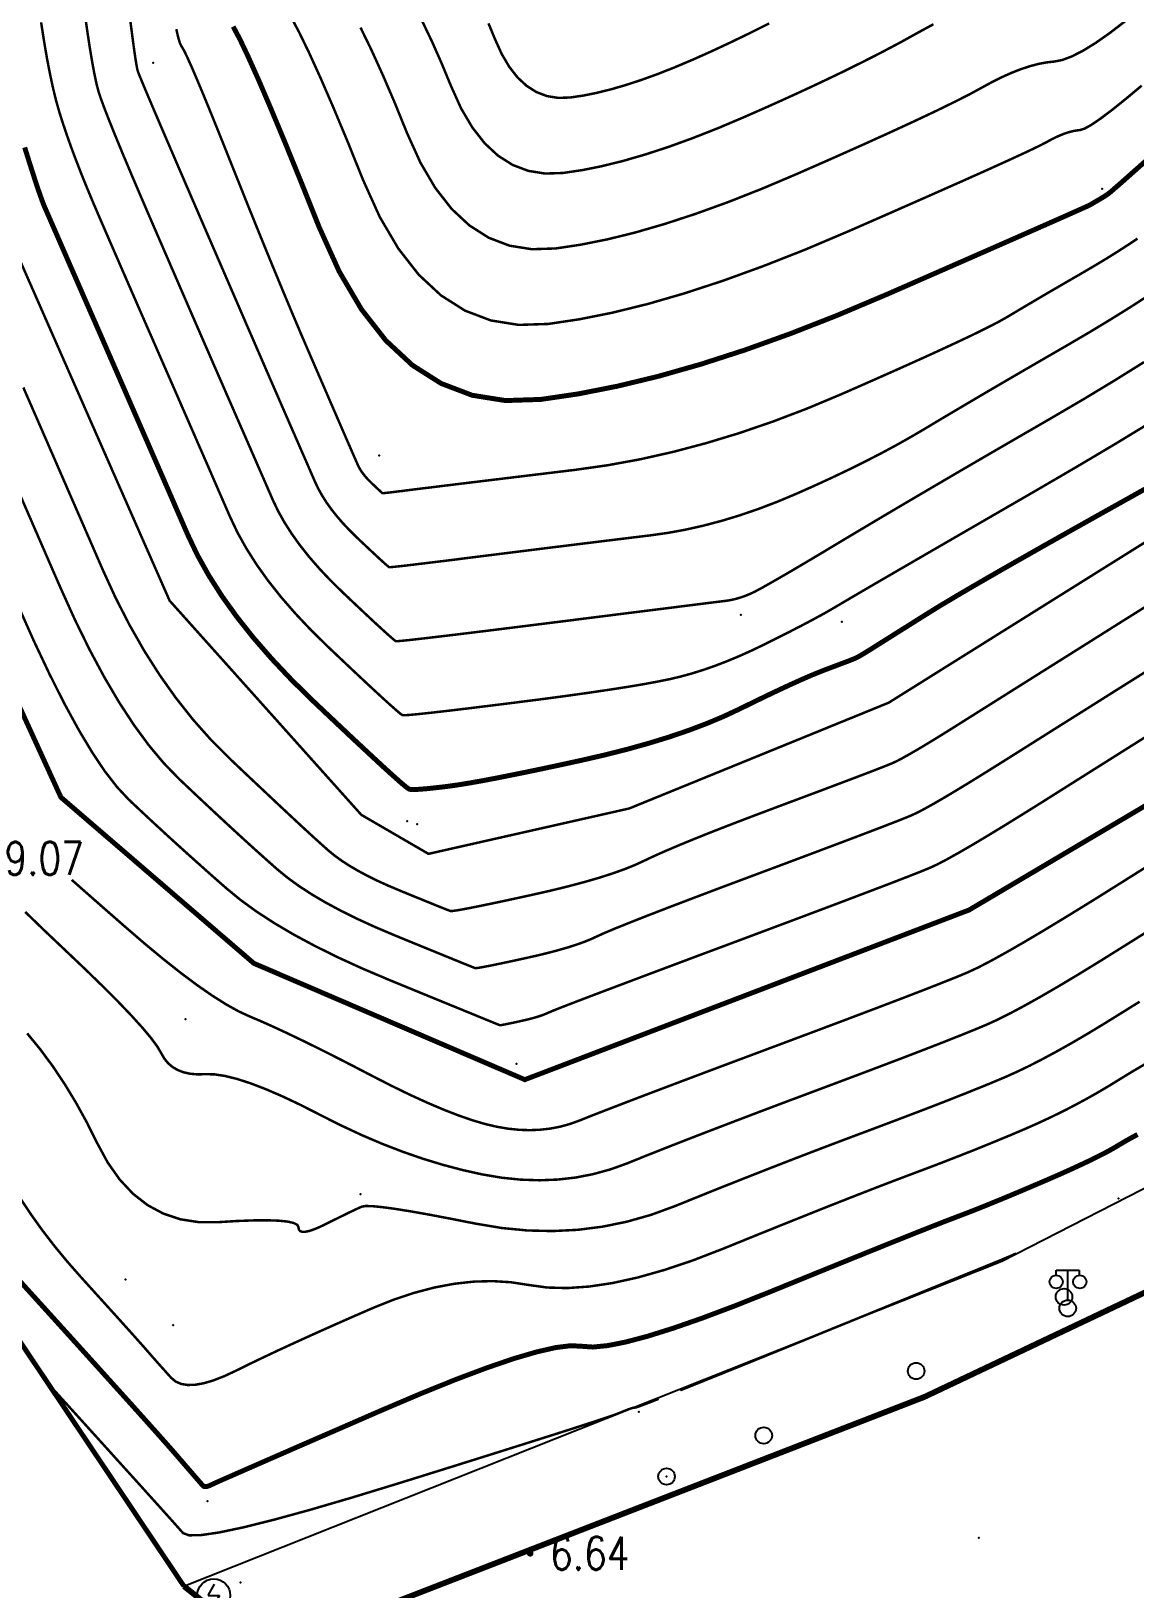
# Model space of a CAD drawing. Extents: x 940 to 2162, y 608 to 1562.
# Drawn here: x 983.81 to 1017.16, y 1127.71 to 1174.76 of the extents above; entities that cross this region are included whole.
import ezdxf
from ezdxf.enums import TextEntityAlignment as Align

# ---------------------------------------------------------------- set-up
doc = ezdxf.new("R2010")
doc.units = 0
doc.header["$LTSCALE"] = 0.5
doc.header["$PDSIZE"] = 0.2
doc.linetypes.add('X3', pattern=[5, 4, -1])
doc.layers.get('0').update_dxf_attribs({"linetype": 'CONTINUOUS'})
for name, color, linetype in [('DGX', 2, 'CONTINUOUS'), ('DLDW', 11, 'CONTINUOUS'), ('DLSS', 4, 'CONTINUOUS'), ('GCD', 1, 'CONTINUOUS'), ('GXYZ', 2, 'CONTINUOUS'), ('ZBTZ', 3, 'CONTINUOUS'), ('ZDH', 1, 'CONTINUOUS')]:
    doc.layers.add(name, color=color, linetype=linetype)
doc.styles.add('HZ', font='rs.shx', dxfattribs={"width": 0.8, "bigfont": 'hztxt.shx'})
doc.linetypes.add('1161', pattern='A,0,[149,AAA.SHX,S=0.15,R=0,X=0,Y=0],-1.6', length=1.6)

# ---------------------------------------------------------------- blocks, each defined once
blk = doc.blocks.new('gc097')
for p, q in [((-0.7, 2.001), (-0.7, 2.301)), ((-0.7, 2.301), (0.7, 2.299)), ((0, 0.5), (0, 2.3)), ((0.7, 2.299), (0.7, 1.999))]:
    blk.add_line(p, q)
for centre, radius in [((-0.7, 1.601), 0.4), ((0.727, 1.6), 0.4), ((0, 0), 0.5)]:
    blk.add_circle(centre, radius)
blk = doc.blocks.new('gc050')
for p, q in [((-0.346, 0), (0.054, 0.692)), ((-0.346, 0), (0.346, 0)), ((0.346, 0), (-0.055, -0.692))]:
    blk.add_line(p, q)
blk.add_circle((0, 0), 1)
blk = doc.blocks.new('GC200')
at = {"linetype": 'Continuous', "const_width": 0.2, "flags": 128}
blk.add_lwpolyline([(-0.1, 0, 1), (0.1, 0, 1)], format="xyb", close=True, dxfattribs=at)
blk = doc.blocks.new('gc170')
at = {"linetype": 'Continuous'}
blk.add_circle((0, 0), 0.5, dxfattribs=at)

msp = doc.modelspace()

# ---------------------------------------------------------------- linework, layer by layer
at = {"layer": 'DGX', "color": 3, "linetype": 'Continuous', "const_width": 0.15, "flags": 128}
for points, elevation in [([(1179.303, 1282.966), (1174.308, 1266.505), (1174.668, 1251.566), (1173.267, 1237.42), (1166.784, 1217.665), (1159.312, 1210.93), (1129.485, 1204.976), (1074.924, 1182.976), (1049.55, 1170.339), (1012.154, 1148.215), (998.728, 1143.09), (990.538, 1146.604), (984.707, 1151.62), (979.338, 1163.371), (975.102, 1177.82)], 10), ([(989.913, 1174.902), (990.115, 1174.522), (990.373, 1173.979), (990.688, 1173.275), (991.059, 1172.409), (991.488, 1171.381), (991.973, 1170.19), (992.514, 1168.838), (993.118, 1167.503), (993.788, 1166.364), (994.526, 1165.42), (995.33, 1164.672), (996.2, 1164.12), (997.138, 1163.764), (998.142, 1163.604), (999.214, 1163.639), (1000.344, 1163.806), (1001.524, 1164.038), (1002.755, 1164.335), (1004.037, 1164.699), (1005.369, 1165.128), (1006.751, 1165.624), (1008.184, 1166.185), (1009.668, 1166.812), (1011.084, 1167.431), (1012.315, 1167.97), (1013.36, 1168.429), (1014.22, 1168.807), (1014.896, 1169.105), (1015.385, 1169.322), (1015.69, 1169.459), (1015.809, 1169.515), (1015.837, 1169.532), (1015.868, 1169.55), (1015.9, 1169.569), (1015.936, 1169.59), (1015.973, 1169.612), (1016.013, 1169.635), (1016.055, 1169.659), (1016.1, 1169.685), (1016.145, 1169.712), (1016.188, 1169.738), (1016.229, 1169.763), (1016.268, 1169.788), (1016.306, 1169.813), (1016.341, 1169.838), (1016.374, 1169.862), (1016.406, 1169.886), (1016.477, 1169.946), (1016.632, 1170.081), (1016.87, 1170.291), (1017.191, 1170.575), (1017.595, 1170.933)], 15), ([(1017.911, 1161.179), (1017.092, 1160.72), (1016.15, 1160.194), (1015.191, 1159.656), (1014.318, 1159.164), (1013.531, 1158.717), (1012.83, 1158.316), (1012.216, 1157.961), (1011.687, 1157.65), (1011.245, 1157.386), (1010.89, 1157.166), (1010.59, 1156.978), (1010.317, 1156.806), (1010.07, 1156.651), (1009.849, 1156.512), (1009.654, 1156.389), (1009.486, 1156.284), (1009.344, 1156.194), (1009.228, 1156.121), (1009.13, 1156.06), (1009.041, 1156.005), (1008.962, 1155.957), (1008.892, 1155.915), (1008.832, 1155.88), (1008.781, 1155.852), (1008.739, 1155.83), (1008.707, 1155.815), (1008.669, 1155.8), (1008.61, 1155.776), (1008.53, 1155.745), (1008.429, 1155.707), (1008.307, 1155.661), (1008.164, 1155.607), (1008, 1155.545), (1007.815, 1155.476), (1007.603, 1155.393), (1007.358, 1155.292), (1007.081, 1155.171), (1006.771, 1155.031), (1006.429, 1154.873), (1006.054, 1154.695), (1005.647, 1154.498), (1005.206, 1154.282), (1004.732, 1154.06), (1004.223, 1153.847), (1003.677, 1153.641), (1003.097, 1153.443), (1002.481, 1153.254), (1001.829, 1153.072), (1001.142, 1152.898), (1000.419, 1152.732), (999.709, 1152.578), (999.058, 1152.44), (998.468, 1152.319), (997.938, 1152.213), (997.467, 1152.124), (997.057, 1152.051), (996.706, 1151.994), (996.416, 1151.953), (996.169, 1151.923), (995.951, 1151.899), (995.761, 1151.879), (995.599, 1151.866), (995.465, 1151.857), (995.36, 1151.855), (995.283, 1151.857), (995.233, 1151.865), (995.158, 1151.916), (995, 1152.047), (994.762, 1152.258), (994.441, 1152.549), (994.04, 1152.92), (993.556, 1153.371), (992.992, 1153.902), (992.346, 1154.513), (991.685, 1155.161), (991.077, 1155.805), (990.522, 1156.443), (990.02, 1157.076), (989.57, 1157.703), (989.174, 1158.326), (988.829, 1158.943), (988.538, 1159.556), (988.265, 1160.182), (987.978, 1160.843), (987.675, 1161.537), (987.357, 1162.266), (987.024, 1163.029), (986.676, 1163.825), (986.313, 1164.656), (985.935, 1165.521), (985.57, 1166.354), (985.248, 1167.089), (984.969, 1167.727), (984.733, 1168.268), (984.539, 1168.712), (984.388, 1169.058), (984.279, 1169.306), (984.213, 1169.458), (984.163, 1169.582), (984.101, 1169.751), (984.027, 1169.963), (983.941, 1170.219), (983.844, 1170.519), (983.734, 1170.863), (983.613, 1171.251)], 12.5)]:
    msp.add_lwpolyline(points, dxfattribs=dict(at, elevation=elevation))
at = {"layer": 'DGX', "linetype": 'Continuous', "const_width": 0.075, "flags": 128}
for points, elevation in [([(1114.363, 1206.512), (1073.715, 1189.397), (1053.031, 1179.055), (1044.621, 1176.307), (1009.726, 1154.478), (1001.882, 1151.282), (995.815, 1149.911), (993.786, 1151.09), (987.993, 1157.559), (982.916, 1169.098), (972.516, 1221.217), (972.52, 1234.047), (968.363, 1237.881), (968.605, 1239.401)], 12), ([(1017.656, 1162.954), (1016.581, 1162.3), (1015.406, 1161.603), (1014.133, 1160.861), (1012.883, 1160.139), (1011.776, 1159.499), (1010.813, 1158.942), (1009.994, 1158.467), (1009.319, 1158.075), (1008.787, 1157.765), (1008.399, 1157.537), (1008.155, 1157.393), (1007.97, 1157.284), (1007.759, 1157.164), (1007.522, 1157.035), (1007.259, 1156.894), (1006.97, 1156.744), (1006.655, 1156.582), (1006.315, 1156.411), (1005.948, 1156.228), (1005.572, 1156.048), (1005.202, 1155.882), (1004.839, 1155.731), (1004.483, 1155.594), (1004.133, 1155.472), (1003.79, 1155.364), (1003.453, 1155.271), (1003.123, 1155.192), (1002.765, 1155.119), (1002.343, 1155.041), (1001.857, 1154.959), (1001.308, 1154.873), (1000.696, 1154.783), (1000.02, 1154.688), (999.281, 1154.589), (998.479, 1154.487), (997.695, 1154.389), (997.012, 1154.305), (996.43, 1154.235), (995.948, 1154.18), (995.568, 1154.139), (995.289, 1154.112), (995.11, 1154.099), (995.032, 1154.101), (994.973, 1154.14), (994.851, 1154.242), (994.665, 1154.406), (994.416, 1154.632), (994.103, 1154.921), (993.727, 1155.272), (993.288, 1155.685), (992.785, 1156.161), (992.271, 1156.665), (991.798, 1157.166), (991.366, 1157.662), (990.975, 1158.155), (990.626, 1158.643), (990.317, 1159.128), (990.049, 1159.608), (989.822, 1160.085), (989.61, 1160.572), (989.386, 1161.086), (989.151, 1161.627), (988.903, 1162.194), (988.644, 1162.787), (988.373, 1163.407), (988.091, 1164.054), (987.796, 1164.727), (987.503, 1165.398), (987.223, 1166.038), (986.956, 1166.649), (986.703, 1167.229), (986.463, 1167.78), (986.237, 1168.3), (986.024, 1168.79), (985.825, 1169.25), (985.639, 1169.687), (985.464, 1170.108), (985.301, 1170.514), (985.15, 1170.904), (985.01, 1171.279), (984.883, 1171.638), (984.767, 1171.981), (984.663, 1172.309), (984.566, 1172.651), (984.471, 1173.037), (984.378, 1173.469), (984.286, 1173.945), (984.197, 1174.465), (984.109, 1175.03)], 13), ([(1017.444, 1164.768), (1016.547, 1164.209), (1015.607, 1163.642), (1014.625, 1163.067), (1013.648, 1162.502), (1012.723, 1161.966), (1011.851, 1161.458), (1011.032, 1160.978), (1010.264, 1160.527), (1009.549, 1160.105), (1008.887, 1159.711), (1008.277, 1159.346), (1007.724, 1159.014), (1007.231, 1158.721), (1006.799, 1158.466), (1006.427, 1158.25), (1006.116, 1158.072), (1005.866, 1157.932), (1005.676, 1157.831), (1005.547, 1157.769), (1005.449, 1157.728), (1005.352, 1157.691), (1005.255, 1157.658), (1005.159, 1157.628), (1005.064, 1157.603), (1004.97, 1157.582), (1004.876, 1157.565), (1004.783, 1157.552), (1004.623, 1157.532), (1004.325, 1157.495), (1003.89, 1157.441), (1003.319, 1157.369), (1002.61, 1157.28), (1001.764, 1157.174), (1000.781, 1157.05), (999.662, 1156.909), (998.547, 1156.77), (997.578, 1156.649), (996.755, 1156.548), (996.078, 1156.467), (995.547, 1156.405), (995.162, 1156.362), (994.924, 1156.339), (994.831, 1156.336), (994.789, 1156.364), (994.702, 1156.437), (994.569, 1156.554), (994.391, 1156.716), (994.167, 1156.922), (993.898, 1157.173), (993.584, 1157.469), (993.225, 1157.808), (992.857, 1158.169), (992.519, 1158.527), (992.21, 1158.882), (991.931, 1159.234), (991.681, 1159.583), (991.46, 1159.93), (991.268, 1160.273), (991.106, 1160.614), (990.955, 1160.962), (990.795, 1161.33), (990.626, 1161.716), (990.449, 1162.122), (990.264, 1162.546), (990.07, 1162.989), (989.868, 1163.451), (989.658, 1163.932), (989.435, 1164.442), (989.197, 1164.988), (988.943, 1165.571), (988.673, 1166.191), (988.388, 1166.848), (988.087, 1167.542), (987.77, 1168.274), (987.437, 1169.042), (987.114, 1169.791), (986.826, 1170.466), (986.574, 1171.065), (986.358, 1171.589), (986.177, 1172.038), (986.031, 1172.412), (985.921, 1172.71), (985.846, 1172.934), (985.787, 1173.157), (985.723, 1173.455), (985.653, 1173.828), (985.579, 1174.275), (985.5, 1174.796), (985.416, 1175.393)], 13.5), ([(1017.622, 1166.809), (1017.039, 1166.433), (1016.427, 1166.052), (1015.787, 1165.665), (1015.117, 1165.273), (1014.451, 1164.888), (1013.82, 1164.522), (1013.225, 1164.176), (1012.666, 1163.849), (1012.143, 1163.541), (1011.656, 1163.253), (1011.204, 1162.985), (1010.788, 1162.735), (1010.379, 1162.496), (1009.949, 1162.254), (1009.498, 1162.012), (1009.025, 1161.769), (1008.531, 1161.524), (1008.016, 1161.278), (1007.479, 1161.031), (1006.921, 1160.783), (1006.354, 1160.546), (1005.793, 1160.332), (1005.235, 1160.141), (1004.683, 1159.973), (1004.135, 1159.828), (1003.592, 1159.706), (1003.053, 1159.607), (1002.519, 1159.532), (1001.976, 1159.466), (1001.41, 1159.397), (1000.821, 1159.325), (1000.21, 1159.249), (999.575, 1159.171), (998.918, 1159.089), (998.238, 1159.004), (997.535, 1158.916), (996.864, 1158.832), (996.282, 1158.759), (995.787, 1158.699), (995.38, 1158.65), (995.061, 1158.612), (994.829, 1158.587), (994.686, 1158.573), (994.63, 1158.571), (994.605, 1158.588), (994.552, 1158.631), (994.472, 1158.702), (994.365, 1158.799), (994.231, 1158.923), (994.069, 1159.074), (993.88, 1159.252), (993.664, 1159.456), (993.443, 1159.673), (993.24, 1159.888), (993.054, 1160.102), (992.886, 1160.313), (992.736, 1160.523), (992.603, 1160.732), (992.488, 1160.938), (992.39, 1161.143), (992.299, 1161.353), (992.203, 1161.574), (992.102, 1161.806), (991.995, 1162.05), (991.884, 1162.305), (991.768, 1162.571), (991.646, 1162.849), (991.52, 1163.138), (991.368, 1163.485), (991.172, 1163.937), (990.93, 1164.492), (990.644, 1165.152), (990.312, 1165.916), (989.936, 1166.785), (989.515, 1167.757), (989.048, 1168.834), (988.589, 1169.896), (988.189, 1170.823), (987.848, 1171.616), (987.566, 1172.273), (987.343, 1172.797), (987.18, 1173.186), (987.075, 1173.44), (987.03, 1173.559), (987.011, 1173.636), (986.988, 1173.763), (986.959, 1173.94), (986.926, 1174.167), (986.888, 1174.444), (986.845, 1174.771), (986.797, 1175.148)], 14), ([(991.632, 1175.249), (991.911, 1174.722), (992.225, 1174.074), (992.575, 1173.303), (992.961, 1172.411), (993.384, 1171.397), (993.842, 1170.261), (994.346, 1169.146), (994.906, 1168.194), (995.521, 1167.407), (996.193, 1166.782), (996.92, 1166.321), (997.703, 1166.024), (998.541, 1165.89), (999.436, 1165.919), (1000.385, 1166.061), (1001.387, 1166.262), (1002.443, 1166.522), (1003.552, 1166.843), (1004.714, 1167.223), (1005.929, 1167.664), (1007.198, 1168.163), (1008.519, 1168.723), (1009.793, 1169.281), (1010.916, 1169.776), (1011.889, 1170.207), (1012.712, 1170.575), (1013.384, 1170.88), (1013.906, 1171.121), (1014.278, 1171.299), (1014.5, 1171.414), (1014.644, 1171.493), (1014.783, 1171.562), (1014.917, 1171.621), (1015.045, 1171.671), (1015.167, 1171.711), (1015.285, 1171.742), (1015.396, 1171.763), (1015.503, 1171.775), (1015.641, 1171.818), (1015.849, 1171.933), (1016.125, 1172.121), (1016.471, 1172.381), (1016.885, 1172.713), (1017.369, 1173.117)], 15.5), ([(1016.87, 1175.064), (1016.401, 1174.704), (1015.977, 1174.407), (1015.597, 1174.173), (1015.261, 1174.001), (1014.97, 1173.892), (1014.722, 1173.845), (1014.491, 1173.819), (1014.249, 1173.773), (1013.995, 1173.706), (1013.729, 1173.619), (1013.451, 1173.511), (1013.162, 1173.382), (1012.861, 1173.233), (1012.549, 1173.063), (1012.183, 1172.864), (1011.721, 1172.629), (1011.164, 1172.357), (1010.512, 1172.049), (1009.764, 1171.704), (1008.92, 1171.322), (1007.982, 1170.904), (1006.947, 1170.449), (1005.887, 1170), (1004.869, 1169.599), (1003.893, 1169.246), (1002.961, 1168.941), (1002.071, 1168.683), (1001.224, 1168.474), (1000.42, 1168.313), (999.658, 1168.199), (998.94, 1168.176), (998.267, 1168.283), (997.639, 1168.522), (997.056, 1168.892), (996.517, 1169.393), (996.023, 1170.025), (995.574, 1170.789), (995.169, 1171.683), (994.795, 1172.603), (994.435, 1173.441), (994.091, 1174.197), (993.762, 1174.872)], 16), ([(1011.078, 1174.973), (1010.597, 1174.712), (1010.087, 1174.429), (1009.536, 1174.137), (1008.944, 1173.835), (1008.312, 1173.523), (1007.639, 1173.201), (1006.925, 1172.869), (1006.17, 1172.527), (1005.375, 1172.176), (1004.576, 1171.837), (1003.808, 1171.535), (1003.073, 1171.268), (1002.37, 1171.038), (1001.699, 1170.844), (1001.061, 1170.686), (1000.455, 1170.565), (999.88, 1170.479), (999.339, 1170.462), (998.832, 1170.543), (998.358, 1170.723), (997.919, 1171.001), (997.512, 1171.379), (997.14, 1171.856), (996.801, 1172.431), (996.497, 1173.106), (996.207, 1173.807), (995.916, 1174.463), (995.622, 1175.074)], 16.5), ([(1006.112, 1174.997), (1005.514, 1174.698), (1004.929, 1174.416), (1004.359, 1174.15), (1003.803, 1173.902), (1003.264, 1173.674), (1002.748, 1173.47), (1002.253, 1173.291), (1001.779, 1173.136), (1001.328, 1173.005), (1000.898, 1172.899), (1000.489, 1172.817), (1000.103, 1172.76), (999.738, 1172.747), (999.397, 1172.802), (999.078, 1172.923), (998.782, 1173.111), (998.508, 1173.365), (998.257, 1173.686), (998.029, 1174.074), (997.824, 1174.528), (997.629, 1175)], 17), ([(988.194, 1174.825), (988.254, 1174.569), (988.307, 1174.395), (988.354, 1174.302), (988.416, 1174.2), (988.515, 1174), (988.651, 1173.7), (988.822, 1173.301), (989.031, 1172.802), (989.276, 1172.205), (989.557, 1171.508), (989.876, 1170.712), (990.206, 1169.884), (990.526, 1169.09), (990.835, 1168.329), (991.133, 1167.603), (991.42, 1166.91), (991.695, 1166.252), (991.96, 1165.627), (992.214, 1165.036), (992.45, 1164.492), (992.66, 1164.008), (992.844, 1163.582), (993.003, 1163.216), (993.136, 1162.909), (993.243, 1162.662), (993.325, 1162.473), (993.381, 1162.344), (993.424, 1162.247), (993.465, 1162.153), (993.504, 1162.064), (993.542, 1161.978), (993.577, 1161.896), (993.612, 1161.817), (993.644, 1161.743), (993.675, 1161.672), (993.707, 1161.603), (993.746, 1161.534), (993.791, 1161.463), (993.842, 1161.393), (993.898, 1161.321), (993.961, 1161.249), (994.029, 1161.177), (994.104, 1161.104), (994.177, 1161.035), (994.24, 1160.975), (994.295, 1160.924), (994.34, 1160.883), (994.376, 1160.85), (994.403, 1160.826), (994.421, 1160.811), (994.429, 1160.806), (994.448, 1160.806), (994.496, 1160.811), (994.574, 1160.82), (994.682, 1160.832), (994.819, 1160.849), (994.985, 1160.869), (995.182, 1160.894), (995.408, 1160.922), (995.694, 1160.958), (996.072, 1161.004), (996.54, 1161.062), (997.101, 1161.13), (997.752, 1161.209), (998.495, 1161.299), (999.329, 1161.4), (1000.255, 1161.512), (1001.23, 1161.65), (1002.214, 1161.83), (1003.206, 1162.053), (1004.207, 1162.318), (1005.216, 1162.624), (1006.234, 1162.973), (1007.26, 1163.364), (1008.294, 1163.797), (1009.281, 1164.231), (1010.165, 1164.624), (1010.946, 1164.976), (1011.623, 1165.288), (1012.197, 1165.558), (1012.667, 1165.788), (1013.035, 1165.977), (1013.299, 1166.125), (1013.521, 1166.258), (1013.762, 1166.401), (1014.022, 1166.555), (1014.301, 1166.719), (1014.599, 1166.894), (1014.917, 1167.078), (1015.253, 1167.274), (1015.609, 1167.479), (1015.966, 1167.689), (1016.308, 1167.895), (1016.634, 1168.098), (1016.945, 1168.299), (1017.241, 1168.496)], 14.5), ([(983.572, 1163.999), (983.88, 1163.294), (984.2, 1162.561), (984.531, 1161.802), (984.873, 1161.016), (985.227, 1160.204), (985.593, 1159.364), (985.97, 1158.497), (986.364, 1157.638), (986.783, 1156.821), (987.225, 1156.046), (987.691, 1155.314), (988.181, 1154.623), (988.694, 1153.974), (989.232, 1153.368), (989.793, 1152.804), (990.341, 1152.285), (990.84, 1151.815), (991.289, 1151.393), (991.688, 1151.02), (992.037, 1150.696), (992.337, 1150.421), (992.587, 1150.194), (992.787, 1150.016), (992.975, 1149.862), (993.185, 1149.709), (993.419, 1149.557), (993.675, 1149.406), (993.956, 1149.255), (994.259, 1149.105), (994.586, 1148.956), (994.936, 1148.808), (995.276, 1148.668), (995.575, 1148.547), (995.831, 1148.442), (996.045, 1148.356), (996.217, 1148.286), (996.347, 1148.235), (996.434, 1148.201), (996.48, 1148.185), (996.539, 1148.185), (996.669, 1148.203), (996.87, 1148.238), (997.141, 1148.29), (997.482, 1148.359), (997.894, 1148.445), (998.377, 1148.548), (998.929, 1148.669), (999.497, 1148.797), (1000.024, 1148.926), (1000.51, 1149.055), (1000.955, 1149.183), (1001.359, 1149.312), (1001.722, 1149.441), (1002.045, 1149.57), (1002.326, 1149.699), (1002.619, 1149.838), (1002.973, 1149.995), (1003.388, 1150.172), (1003.866, 1150.368), (1004.406, 1150.584), (1005.007, 1150.818), (1005.671, 1151.071), (1006.396, 1151.344), (1007.112, 1151.612), (1007.746, 1151.849), (1008.299, 1152.058), (1008.771, 1152.236), (1009.162, 1152.385), (1009.471, 1152.505), (1009.699, 1152.595), (1009.845, 1152.655), (1009.97, 1152.713), (1010.13, 1152.797), (1010.327, 1152.907), (1010.561, 1153.042), (1010.83, 1153.202), (1011.137, 1153.388), (1011.479, 1153.6), (1011.858, 1153.838), (1012.282, 1154.105), (1012.758, 1154.404), (1013.286, 1154.737), (1013.867, 1155.102), (1014.501, 1155.501), (1015.187, 1155.932), (1015.925, 1156.396), (1016.716, 1156.894), (1017.488, 1157.378)], 11.5), ([(1017.759, 1155.581), (1017.16, 1155.205), (1016.569, 1154.834), (1015.986, 1154.466), (1015.409, 1154.103), (1014.839, 1153.745), (1014.277, 1153.391), (1013.722, 1153.041), (1013.174, 1152.696), (1012.654, 1152.371), (1012.184, 1152.08), (1011.764, 1151.825), (1011.395, 1151.605), (1011.075, 1151.42), (1010.805, 1151.27), (1010.585, 1151.155), (1010.414, 1151.075), (1010.213, 1150.992), (1009.901, 1150.869), (1009.477, 1150.705), (1008.942, 1150.501), (1008.295, 1150.256), (1007.537, 1149.971), (1006.668, 1149.645), (1005.687, 1149.278), (1004.705, 1148.911), (1003.832, 1148.581), (1003.068, 1148.29), (1002.414, 1148.037), (1001.868, 1147.822), (1001.432, 1147.646), (1001.105, 1147.508), (1000.887, 1147.408), (1000.71, 1147.327), (1000.508, 1147.246), (1000.281, 1147.166), (1000.028, 1147.085), (999.749, 1147.004), (999.445, 1146.924), (999.115, 1146.843), (998.76, 1146.763), (998.414, 1146.687), (998.112, 1146.623), (997.854, 1146.569), (997.64, 1146.526), (997.47, 1146.493), (997.345, 1146.471), (997.263, 1146.46), (997.226, 1146.46), (997.175, 1146.479), (997.051, 1146.529), (996.854, 1146.608), (996.585, 1146.718), (996.244, 1146.857), (995.83, 1147.026), (995.343, 1147.225), (994.784, 1147.454), (994.208, 1147.699), (993.671, 1147.944), (993.171, 1148.191), (992.71, 1148.439), (992.287, 1148.688), (991.903, 1148.938), (991.556, 1149.19), (991.248, 1149.442), (990.949, 1149.707), (990.629, 1149.993), (990.288, 1150.302), (989.927, 1150.633), (989.544, 1150.987), (989.141, 1151.362), (988.717, 1151.76), (988.272, 1152.181), (987.818, 1152.649), (987.365, 1153.19), (986.914, 1153.804), (986.465, 1154.491), (986.018, 1155.25), (985.572, 1156.083), (985.128, 1156.989), (984.686, 1157.968), (984.258, 1158.951), (983.858, 1159.871), (983.486, 1160.726)], 11), ([(1017.47, 1153.432), (1016.95, 1153.105), (1016.392, 1152.753), (1015.796, 1152.378), (1015.161, 1151.978), (1014.489, 1151.554), (1013.829, 1151.141), (1013.232, 1150.772), (1012.699, 1150.448), (1012.229, 1150.168), (1011.822, 1149.933), (1011.479, 1149.742), (1011.2, 1149.596), (1010.983, 1149.495), (1010.728, 1149.39), (1010.331, 1149.233), (1009.793, 1149.025), (1009.113, 1148.766), (1008.292, 1148.455), (1007.328, 1148.092), (1006.224, 1147.678), (1004.978, 1147.212), (1003.739, 1146.75), (1002.657, 1146.344), (1001.731, 1145.996), (1000.961, 1145.705), (1000.348, 1145.472), (999.891, 1145.296), (999.591, 1145.178), (999.447, 1145.116), (999.376, 1145.084), (999.294, 1145.051), (999.203, 1145.019), (999.101, 1144.986), (998.989, 1144.954), (998.866, 1144.921), (998.733, 1144.889), (998.59, 1144.857), (998.451, 1144.826), (998.329, 1144.8), (998.226, 1144.779), (998.139, 1144.761), (998.071, 1144.748), (998.021, 1144.739), (997.988, 1144.735), (997.973, 1144.735), (997.915, 1144.758), (997.755, 1144.823), (997.492, 1144.93), (997.126, 1145.08), (996.657, 1145.272), (996.085, 1145.506), (995.41, 1145.782), (994.633, 1146.101), (993.831, 1146.441), (993.082, 1146.783), (992.387, 1147.127), (991.744, 1147.472), (991.156, 1147.819), (990.62, 1148.167), (990.138, 1148.517), (989.709, 1148.869), (989.311, 1149.219), (988.921, 1149.566), (988.539, 1149.908), (988.165, 1150.246), (987.8, 1150.58), (987.442, 1150.91), (987.093, 1151.236), (986.751, 1151.558), (986.404, 1151.929), (986.036, 1152.405), (985.648, 1152.984), (985.239, 1153.667), (984.81, 1154.454), (984.361, 1155.345), (983.891, 1156.34), (983.401, 1157.439)], 10.5), ([(1017.704, 1149.639), (1016.841, 1149.096), (1015.965, 1148.547), (1015.171, 1148.057), (1014.458, 1147.625), (1013.828, 1147.251), (1013.278, 1146.935), (1012.811, 1146.677), (1012.426, 1146.477), (1012.122, 1146.335), (1011.801, 1146.201), (1011.363, 1146.026), (1010.81, 1145.809), (1010.141, 1145.551), (1009.356, 1145.252), (1008.454, 1144.911), (1007.437, 1144.529), (1006.303, 1144.105), (1005.168, 1143.68), (1004.146, 1143.297), (1003.238, 1142.955), (1002.442, 1142.654), (1001.759, 1142.393), (1001.19, 1142.174), (1000.733, 1141.996), (1000.39, 1141.859), (1000.1, 1141.753), (999.803, 1141.671), (999.5, 1141.612), (999.19, 1141.577), (998.873, 1141.564), (998.55, 1141.575), (998.221, 1141.609), (997.884, 1141.666), (997.528, 1141.75), (997.138, 1141.865), (996.715, 1142.012), (996.258, 1142.19), (995.768, 1142.399), (995.244, 1142.639), (994.687, 1142.91), (994.096, 1143.213), (993.507, 1143.519), (992.954, 1143.802), (992.438, 1144.061), (991.958, 1144.296), (991.515, 1144.508), (991.109, 1144.696), (990.739, 1144.861), (990.406, 1145.002), (990.071, 1145.157), (989.698, 1145.365), (989.285, 1145.626), (988.832, 1145.94), (988.341, 1146.306), (987.81, 1146.726), (987.24, 1147.198), (986.631, 1147.723), (986.035, 1148.245), (985.505, 1148.711), (985.041, 1149.12), (985.034, 1149.126)], 9.5), ([(1017.506, 1147.542), (1016.806, 1147.104), (1016.106, 1146.667), (1015.459, 1146.27), (1014.865, 1145.915), (1014.324, 1145.601), (1013.836, 1145.328), (1013.401, 1145.096), (1013.02, 1144.905), (1012.691, 1144.755), (1012.348, 1144.611), (1011.923, 1144.439), (1011.417, 1144.238), (1010.829, 1144.009), (1010.16, 1143.752), (1009.409, 1143.467), (1008.577, 1143.153), (1007.664, 1142.811), (1006.737, 1142.464), (1005.867, 1142.136), (1005.054, 1141.827), (1004.297, 1141.537), (1003.596, 1141.266), (1002.952, 1141.014), (1002.364, 1140.781), (1001.833, 1140.566), (1001.324, 1140.382), (1000.803, 1140.238), (1000.271, 1140.134), (999.728, 1140.072), (999.173, 1140.05), (998.606, 1140.069), (998.028, 1140.128), (997.438, 1140.228), (996.841, 1140.361), (996.24, 1140.52), (995.635, 1140.705), (995.028, 1140.916), (994.416, 1141.152), (993.801, 1141.415), (993.182, 1141.703), (992.56, 1142.016), (991.96, 1142.322), (991.406, 1142.584), (990.899, 1142.803), (990.439, 1142.98), (990.026, 1143.113), (989.66, 1143.203), (989.341, 1143.251), (989.069, 1143.255), (988.83, 1143.25), (988.612, 1143.269), (988.415, 1143.312), (988.238, 1143.38), (988.083, 1143.471), (987.947, 1143.586), (987.833, 1143.726), (987.739, 1143.889), (987.62, 1144.092), (987.431, 1144.348), (987.172, 1144.657), (986.843, 1145.021), (986.444, 1145.438), (985.974, 1145.909), (985.435, 1146.433), (984.825, 1147.012), (984.204, 1147.6), (983.63, 1148.156)], 9), ([(1017.309, 1145.446), (1016.77, 1145.111), (1016.246, 1144.786), (1015.747, 1144.484), (1015.272, 1144.206), (1014.821, 1143.952), (1014.394, 1143.722), (1013.992, 1143.515), (1013.613, 1143.333), (1013.26, 1143.174), (1012.895, 1143.02), (1012.483, 1142.851), (1012.024, 1142.667), (1011.518, 1142.467), (1010.965, 1142.252), (1010.365, 1142.023), (1009.718, 1141.778), (1009.024, 1141.517), (1008.306, 1141.248), (1007.589, 1140.976), (1006.87, 1140.7), (1006.152, 1140.421), (1005.434, 1140.139), (1004.715, 1139.854), (1003.996, 1139.566), (1003.276, 1139.274), (1002.552, 1139.009), (1001.82, 1138.801), (1001.079, 1138.649), (1000.329, 1138.554), (999.57, 1138.516), (998.803, 1138.534), (998.027, 1138.609), (997.242, 1138.74), (996.498, 1138.887), (995.844, 1139.011), (995.279, 1139.111), (994.804, 1139.187), (994.419, 1139.239), (994.123, 1139.268), (993.917, 1139.273), (993.801, 1139.254), (993.721, 1139.218), (993.625, 1139.174), (993.512, 1139.12), (993.382, 1139.058), (993.236, 1138.987), (993.073, 1138.907), (992.893, 1138.818), (992.697, 1138.72), (992.505, 1138.629), (992.339, 1138.561), (992.199, 1138.515), (992.085, 1138.493), (991.997, 1138.493), (991.935, 1138.517), (991.898, 1138.563), (991.888, 1138.631), (991.852, 1138.704), (991.739, 1138.761), (991.551, 1138.804), (991.285, 1138.83), (990.943, 1138.842), (990.525, 1138.838), (990.03, 1138.82), (989.459, 1138.785), (988.869, 1138.786), (988.316, 1138.872), (987.802, 1139.044), (987.326, 1139.3), (986.887, 1139.642), (986.487, 1140.069), (986.125, 1140.581), (985.801, 1141.178), (985.489, 1141.803), (985.16, 1142.399), (984.816, 1142.965), (984.456, 1143.502), (984.08, 1144.01), (983.688, 1144.488)], 8.5), ([(1013.577, 1137.838), (1013.472, 1137.793), (1013.38, 1137.753), (1013.301, 1137.72), (1013.235, 1137.692), (1013.183, 1137.669), (1013.143, 1137.653), (1013.117, 1137.642), (1013.105, 1137.637), (1013.013, 1137.6), (1012.752, 1137.493), (1012.32, 1137.317), (1011.718, 1137.072), (1010.945, 1136.758), (1010.002, 1136.374), (1008.889, 1135.92), (1007.606, 1135.398), (1006.322, 1134.875), (1005.207, 1134.423), (1004.26, 1134.041), (1003.483, 1133.729), (1003.425, 1133.706)], 7), ([(1002.773, 1133.448), (1002.434, 1133.315), (1002.164, 1133.214), (1002.062, 1133.182), (1002.039, 1133.183), (1002.007, 1133.178), (1001.964, 1133.167), (1001.912, 1133.15), (1001.85, 1133.128), (1001.777, 1133.1), (1001.695, 1133.066), (1001.603, 1133.027), (1001.414, 1132.957), (1001.043, 1132.832), (1000.49, 1132.651), (999.754, 1132.415), (998.835, 1132.124), (997.734, 1131.777), (996.451, 1131.375), (994.985, 1130.918), (993.519, 1130.47), (992.237, 1130.095), (991.139, 1129.794), (990.224, 1129.566), (989.492, 1129.412), (988.944, 1129.332), (988.58, 1129.325), (988.399, 1129.392), (988.257, 1129.553), (988.011, 1129.829), (987.659, 1130.22), (987.203, 1130.726), (986.641, 1131.347), (985.975, 1132.084), (985.204, 1132.935), (984.327, 1133.901)], 7)]:
    msp.add_lwpolyline(points, dxfattribs=dict(at, elevation=elevation))
msp.add_lwpolyline([(1017.549, 1143.604), (1017.111, 1143.349), (1016.735, 1143.119), (1016.387, 1142.905), (1016.035, 1142.697), (1015.678, 1142.496), (1015.317, 1142.302), (1014.952, 1142.115), (1014.582, 1141.935), (1014.207, 1141.761), (1013.829, 1141.594), (1013.442, 1141.43), (1013.042, 1141.264), (1012.63, 1141.095), (1012.206, 1140.925), (1011.769, 1140.753), (1011.32, 1140.578), (1010.858, 1140.402), (1010.384, 1140.224), (1009.875, 1140.032), (1009.31, 1139.815), (1008.687, 1139.572), (1008.007, 1139.305), (1007.271, 1139.012), (1006.477, 1138.694), (1005.627, 1138.351), (1004.719, 1137.982), (1003.809, 1137.631), (1002.949, 1137.342), (1002.139, 1137.113), (1001.38, 1136.946), (1000.671, 1136.84), (1000.013, 1136.794), (999.406, 1136.81), (998.849, 1136.887), (998.309, 1136.97), (997.754, 1137.004), (997.183, 1136.989), (996.597, 1136.924), (995.995, 1136.811), (995.378, 1136.648), (994.745, 1136.437), (994.097, 1136.176), (993.458, 1135.897), (992.856, 1135.631), (992.289, 1135.377), (991.758, 1135.135), (991.263, 1134.907), (990.804, 1134.69), (990.381, 1134.487), (989.994, 1134.296), (989.64, 1134.131), (989.318, 1134.005), (989.026, 1133.919), (988.767, 1133.873), (988.538, 1133.866), (988.341, 1133.898), (988.175, 1133.97), (988.041, 1134.082), (987.925, 1134.21), (987.816, 1134.333), (987.712, 1134.448), (987.614, 1134.558), (987.523, 1134.662), (987.437, 1134.759), (987.358, 1134.85), (987.285, 1134.934), (987.192, 1135.04), (987.055, 1135.194), (986.874, 1135.397), (986.649, 1135.647), (986.38, 1135.946), (986.066, 1136.293), (985.708, 1136.688), (985.306, 1137.132), (984.894, 1137.601), (984.506, 1138.072), (984.142, 1138.545), (983.802, 1139.02), (983.486, 1139.498)], dxfattribs=at)
at = {"layer": 'DGX', "color": 3, "linetype": 'Continuous', "const_width": 0.15, "flags": 128}
msp.add_lwpolyline([(1017.245, 1141.434), (1016.914, 1141.253), (1016.7, 1141.127), (1016.528, 1141.024), (1016.323, 1140.91), (1016.085, 1140.787), (1015.814, 1140.653), (1015.509, 1140.509), (1015.172, 1140.354), (1014.801, 1140.189), (1014.398, 1140.014), (1013.989, 1139.84), (1013.602, 1139.676), (1013.237, 1139.524), (1012.894, 1139.383), (1012.574, 1139.253), (1012.275, 1139.134), (1011.999, 1139.027), (1011.744, 1138.93), (1011.444, 1138.816), (1011.031, 1138.654), (1010.503, 1138.445), (1009.862, 1138.189), (1009.108, 1137.885), (1008.24, 1137.534), (1007.258, 1137.135), (1006.163, 1136.69), (1005.065, 1136.253), (1004.078, 1135.882), (1003.2, 1135.577), (1002.431, 1135.337), (1001.773, 1135.163), (1001.224, 1135.055), (1000.785, 1135.012), (1000.455, 1135.035), (1000.12, 1135.053), (999.664, 1134.997), (999.088, 1134.866), (998.39, 1134.662), (997.572, 1134.382), (996.633, 1134.029), (995.573, 1133.601), (994.392, 1133.099), (993.226, 1132.591), (992.208, 1132.149), (991.341, 1131.771), (990.623, 1131.457), (990.054, 1131.208), (989.634, 1131.024), (989.364, 1130.904), (989.244, 1130.848), (989.2, 1130.828), (989.159, 1130.812), (989.123, 1130.802), (989.091, 1130.796), (989.063, 1130.795), (989.038, 1130.799), (989.017, 1130.808), (989.001, 1130.822), (988.976, 1130.85), (988.931, 1130.902), (988.865, 1130.978), (988.779, 1131.077), (988.673, 1131.2), (988.546, 1131.346), (988.399, 1131.516), (988.232, 1131.71), (987.999, 1131.977), (987.655, 1132.365), (987.199, 1132.875), (986.631, 1133.506), (985.952, 1134.259), (985.162, 1135.134), (984.26, 1136.13), (983.247, 1137.248)], dxfattribs=at)
at = {"layer": 'DLSS', "linetype": 'X3', "const_width": 0.15, "elevation": 6.63, "flags": 128}
msp.add_lwpolyline([(988.427, 1127.787), (978.887, 1142.015), (968.129, 1164.597), (964.031, 1187.555), (963.264, 1211.145), (962.422, 1230.467)], dxfattribs=at)
at = {"layer": 'DLSS', "linetype": 'Continuous', "const_width": 0.175, "elevation": 6.63, "flags": 128}
msp.add_lwpolyline([(988.427, 1127.787), (990.788, 1125.904), (993.922, 1126.963), (1010.814, 1133.51), (1020.926, 1138.3), (1028.106, 1142.098), (1034.318, 1145.718), (1048.748, 1154.336), (1068.018, 1165.828), (1083.626, 1175.112), (1098.724, 1183.13), (1116.228, 1190.601), (1137.489, 1197.31), (1156.314, 1201.233), (1168.71, 1202.862), (1179.428, 1203.615), (1186.519, 1203.964)], dxfattribs=at)
at = {"layer": 'DLSS', "linetype": 'Continuous', "const_width": 0.175, "flags": 128}
msp.add_lwpolyline([(990.074, 1098.485, -0.041138), (988.959, 1101.217, -0.062433), (988.609, 1103.134, -0.031635), (988.638, 1107.041, -0.052408), (989.05, 1109.367, -0.050213), (990.098, 1111.988, -0.054743), (991.54, 1114.141, -0.05055), (994.135, 1116.659, -0.056136), (996.9, 1118.381, -0.026269), (1002.147, 1120.553, 0.012928), (1012.916, 1124.677, 0.008566), (1016.193, 1126.096, 0.004727), (1022.06, 1128.825)], format="xyb", dxfattribs=at)
at = {"layer": 'ZBTZ', "linetype": '1161', "elevation": 10.434, "flags": 128}
msp.add_lwpolyline([(1020.284, 1434.36), (1018.846, 1434.635), (975.761, 1445.017), (974.599, 1444.021), (976.622, 1297.17), (976.667, 1293.433), (977.082, 1260.359), (977.14, 1247.885), (987.302, 1248.093), (987.563, 1239.875), (979.366, 1239.67), (963.969, 1239.285), (964.736, 1230.673), (962.422, 1230.467), (963.264, 1211.145), (964.031, 1187.555), (968.129, 1164.597), (978.887, 1142.015), (988.427, 1127.787), (1013.14, 1137.603), (1027.097, 1144.743), (1039.656, 1152.3), (1045.268, 1155.482), (1064.515, 1166.983), (1082.553, 1177.399), (1093.084, 1183.61), (1097.727, 1185.738), (1111.746, 1191.85), (1126.595, 1197.081), (1146.073, 1202.148), (1165.386, 1205.312), (1167.667, 1205.546), (1175.568, 1206.294), (1177.785, 1206.359), (1186.409, 1206.705), (1186.366, 1207.546), (1186.08, 1209.889), (1184.971, 1211.903), (1183.929, 1276.782), (1179.461, 1282.832), (1164.702, 1295.398), (1155.817, 1299.009), (1144.225, 1294.882), (1134.461, 1294.147), (1134.378, 1289.023), (1013.46, 1281.421), (1013.743, 1298.844), (1014.262, 1308.48), (1011.575, 1356.136), (1013.259, 1381.339), (1018.608, 1422.274), (1020.284, 1434.36), (975.761, 1445.017)], close=True, dxfattribs=at)
at = {"layer": 'ZDH', "linetype": 'Continuous'}
for p in [(987.491, 1173.803, 14.195), (1016.171, 1170.003, 15.072), (994.327, 1161.941, 14.754), (1005.259, 1157.136, 13.395), (1008.31, 1156.918, 12.849), (995.17, 1150.903, 12.274), (995.479, 1150.803, 12.273), (988.471, 1144.914, 9.189), (998.476, 1143.572, 10.163), (993.765, 1139.629, 8.561), (1016.671, 1139.501, 7.092), (1013.14, 1137.603, 6.987), (986.661, 1137.056, 8.329), (988.105, 1135.673, 8.378), (1010.814, 1133.51, 6.77), (1002.171, 1133.056, 6.966), (1003.011, 1131.101, 6.807), (989.137, 1130.359, 7.429), (1012.444, 1129.25, 6.855), (998.89, 1128.782, 6.636), (998.89, 1128.782, 6.636), (988.427, 1127.787, 6.63), (990.131, 1127.899, 6.676)]:
    msp.add_point(p, dxfattribs=at)

# ---------------------------------------------------------------- block references
at = {"layer": 'DLDW', "linetype": 'Continuous', "xscale": 0.5, "yscale": 0.5}
msp.add_blockref('gc097', (1015.135, 1136.182, 6.98), dxfattribs=at)
at = {"layer": 'GCD', "linetype": 'Continuous'}
ref = msp.add_blockref('GC200', (982.402, 1149.776, 9.07), dxfattribs=dict(at, xscale=0.5, yscale=0.5, zscale=0.5))
ref.add_attrib('height', '9.07', dxfattribs={"linetype": 'Continuous', "height": 1, "style": 'HZ', "width": 0.8}).set_placement((983.002, 1149.776, 9.07), align=Align.MIDDLE_LEFT)
ref = msp.add_blockref('GC200', (998.89, 1128.782, 6.636), dxfattribs=dict(at, xscale=0.5, yscale=0.5, zscale=0.5))
ref.add_attrib('height', '6.64', dxfattribs={"linetype": 'Continuous', "height": 1, "style": 'HZ', "width": 0.8}).set_placement((999.49, 1128.782, 6.636), align=Align.MIDDLE_LEFT)
at = {"layer": 'GXYZ', "linetype": 'Continuous', "xscale": 0.5, "yscale": 0.5}
msp.add_blockref('gc050', (989.327, 1127.507, 6.629), dxfattribs=at)
at = {"layer": 'ZBTZ', "linetype": 'Continuous', "yscale": 0.5}
for p, xscale, rotation in [((1015.024, 1136.528), 0.4999999999999999, 206.6707376611118), ((1010.554, 1134.288), 0.5, 202.9087035507093), ((1005.948, 1132.342), 0.5, 202.9087035507093), ((1003.011, 1131.101), 0.5, 202.9087035507093)]:
    msp.add_blockref('gc170', p, dxfattribs=dict(at, xscale=xscale, rotation=rotation))

doc.saveas('drawing.dxf')
